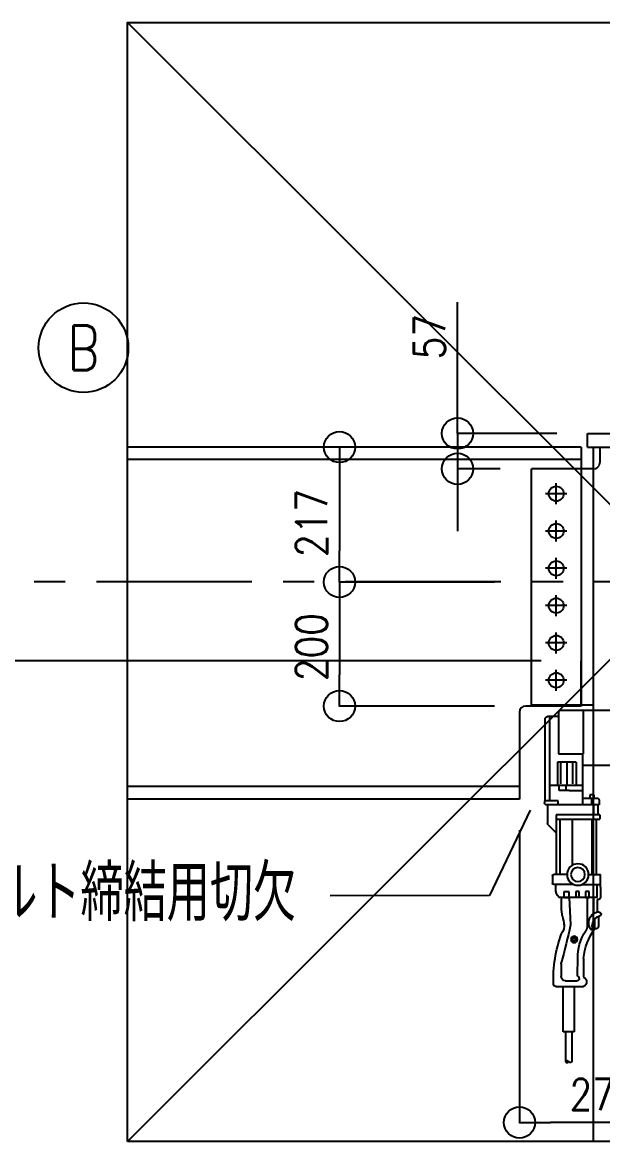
# Model space of a CAD drawing. Extents: x -668440 to 1010955, y -1678500 to 210463.
# Drawn here: x -618698 to -609374, y -903079 to -885079 of the extents above; entities that cross this region are included whole.
import ezdxf
from ezdxf.enums import TextEntityAlignment as Align

# ---------------------------------------------------------------- set-up
doc = ezdxf.new("R2010")
doc.units = 0
doc.header["$MEASUREMENT"] = 0
doc.linetypes.add('CENTER', pattern=[2, 1.25, -0.25, 0.25, -0.25])
doc.linetypes.add('HASEN_S', pattern=[2, 1.5, -0.5])
doc.layers.get('0').update_dxf_attribs({"color": 3, "linetype": 'CONTINUOUS'})
doc.layers.get('Defpoints').update_dxf_attribs({"color": 251, "linetype": 'CONTINUOUS'})
doc.layers.add('00_ADDL', color=253, linetype='CONTINUOUS', plot=False)
for name, color, linetype in [('100', 5, 'CENTER'), ('_1-3_L-CS', 1, 'CONTINUOUS'), ('_1-B_TXT1', 3, 'CONTINUOUS'), ('_5-6_GS-M', 6, 'CONTINUOUS'), ('_B-2_PL-M', 3, 'CONTINUOUS'), ('_B-3_PL-H', 4, 'HASEN_S'), ('_B-6_BN-M', 3, 'CONTINUOUS'), ('COL_H-594x302x14x23x13', 7, 'CONTINUOUS'), ('ctp400-40-60-60-0-0-M22', 7, 'CONTINUOUS'), ('注記', 3, 'CONTINUOUS')]:
    doc.layers.add(name, color=color, linetype=linetype)
doc.styles.add('DRACAD', font='txt', dxfattribs={"width": 0.85, "bigfont": 'extfont2'})
doc.styles.add('S000', font='simplex.shx', dxfattribs={"width": 0.7, "bigfont": 'extfont2.shx'})
doc.styles.add('S030', font='simplex.shx', dxfattribs={"width": 0.8, "bigfont": 'extfont2.shx'})
doc.styles.get("Standard").update_dxf_attribs({"font": 'Osaka.ttc'})
doc.dimstyles.new('ISO-25', dxfattribs={"dimtxt": 2.5, "dimasz": 2.5, "dimexe": 1.25, "dimexo": 0.625, "dimtad": 1, "dimdec": 4, "dimdsep": 46, "dimtxsty": 'Standard', "dimcen": 2.5, "dimadec": 0, "dimazin": 0, "dimtfac": 1, "dimtdec": 4, "dimtmove": 0, "dimatfit": 3, "dimfxl": 1, "dimtolj": 1, "dimtzin": 0, "dimarcsym": 0})

# ---------------------------------------------------------------- blocks, each defined once
blk = doc.blocks.new('TC01')
at = {"layer": '注記', "color": 4, "linetype": 'Continuous'}
for p, q in [((4888.1, 30085.6), (4946.1, 30085.6)), ((4944.1, 30085.6), (4981.5, 30085.6)), ((4944.1, 30015.6), (4944.1, 30085.6)), ((4981.5, 30085.6), (4981.5, 30085.6)), ((4981.5, 30085.6), (4981.6, 30085.6)), ((4981.6, 30085.6), (4981.7, 30085.6)), ((4981.7, 30085.6), (4981.8, 30085.6)), ((4981.8, 30085.6), (4981.8, 30085.6)), ((4981.8, 30085.6), (4981.9, 30085.6)), ((4981.9, 30085.6), (4982, 30085.6)), ((4982, 30085.6), (4982.1, 30085.6)), ((4982.1, 30085.6), (4982.1, 30085.6)), ((4982.1, 30085.6), (4982.2, 30085.5)), ((4982.2, 30085.5), (4982.3, 30085.5)), ((4982.3, 30085.5), (4982.3, 30085.5)), ((4982.3, 30085.5), (4982.4, 30085.5)), ((4982.4, 30085.5), (4982.5, 30085.5)), ((4982.5, 30085.5), (4982.6, 30085.4)), ((4982.6, 30085.4), (4982.6, 30085.4)), ((4982.6, 30085.4), (4982.7, 30085.4)), ((4982.7, 30085.4), (4982.8, 30085.3)), ((4982.8, 30085.3), (4982.8, 30085.3)), ((4982.8, 30085.3), (4982.9, 30085.3)), ((4982.9, 30085.3), (4982.9, 30085.2)), ((4982.9, 30085.2), (4983, 30085.2)), ((4983, 30085.2), (4983.1, 30085.2)), ((4983.1, 30085.2), (4983.1, 30085.1)), ((4983.1, 30085.1), (4983.2, 30085.1)), ((4983.2, 30085.1), (4983.3, 30085)), ((4983.3, 30085), (4983.3, 30085)), ((4983.3, 30085), (4983.4, 30084.9)), ((4983.4, 30084.9), (4983.4, 30084.9)), ((4983.4, 30084.9), (4983.5, 30084.8)), ((4983.5, 30084.8), (4983.5, 30084.8)), ((4983.5, 30084.8), (4983.6, 30084.7)), ((4983.6, 30084.7), (4983.6, 30084.7)), ((4983.6, 30084.7), (4983.7, 30084.6)), ((4983.7, 30084.6), (4983.7, 30084.6)), ((4983.7, 30084.6), (4983.8, 30084.5)), ((4983.8, 30084.5), (4983.8, 30084.5)), ((4983.8, 30084.5), (4983.9, 30084.4)), ((4983.9, 30084.4), (4983.9, 30084.4)), ((4983.9, 30084.4), (4984, 30084.3)), ((4984, 30084.3), (4984, 30084.2)), ((4984, 30084.2), (4984, 30084.2)), ((4984, 30084.2), (4984.1, 30084.1)), ((4984.1, 30084.1), (4984.1, 30084)), ((4984.1, 30084), (4984.2, 30084)), ((4984.2, 30084), (4984.2, 30083.9)), ((4984.2, 30083.9), (4984.2, 30083.8)), ((4984.2, 30083.8), (4984.2, 30083.8)), ((4984.2, 30083.8), (4984.3, 30083.7)), ((4984.3, 30083.7), (4984.3, 30083.6)), ((4984.3, 30083.6), (4984.3, 30083.6)), ((4984.3, 30083.6), (4984.3, 30083.5)), ((4984.3, 30083.5), (4984.4, 30083.4)), ((4984.4, 30083.4), (4984.4, 30083.4)), ((4984.4, 30083.4), (4984.4, 30083.3)), ((4984.4, 30083.3), (4984.4, 30083.2)), ((4984.4, 30083.2), (4984.4, 30083.1)), ((4984.4, 30083.1), (4984.4, 30083.1)), ((4984.4, 30083.1), (4984.4, 30083)), ((4984.4, 30083), (4984.5, 30082.9)), ((4984.5, 30082.9), (4984.5, 30082.8)), ((4984.5, 30082.8), (4984.5, 30082.8)), ((4984.5, 30082.8), (4984.5, 30082.7)), ((4984.5, 30082.7), (4984.5, 30082.6)), ((4984.5, 30082.6), (4984.5, 30015.6)), ((4984.5, 30075.6), (5002.1, 30075.6)), ((4998.8, 30075.6), (4998.8, 29940.1)), ((5006.1, 29940.1), (5006.1, 30071.6)), ((4984.5, 30015.6), (4944.1, 30015.6)), ((4946.1, 30015.6), (4946.1, 29997.6)), ((4946.1, 29997.6), (4885.1, 29997.6)), ((4946.1, 29997.6), (4946.1, 29933.6)), ((4956.1, 30002.6), (4986.1, 30002.6)), ((4956.1, 30002.6), (4956.1, 29965.6)), ((4962.1, 30002.6), (4962.1, 29967.6)), ((4971.1, 30002.6), (4971.1, 29965.6)), ((4981.1, 30002.6), (4981.1, 29967.6)), ((4986.1, 30002.6), (4986.1, 29965.6)), ((4998.8, 29965.6), (4946.1, 29965.6)), ((4967.1, 29956.6), (4946.1, 29956.6)), ((4967.1, 29956.6), (4983.1, 29956.6)), ((4972.4, 29965.6), (4972.4, 29956.6)), ((4983.1, 29956.6), (4983.1, 29965.6)), ((4919.1, 29941.1), (4919.1, 29933.6)), ((4946.1, 29944.6), (4922.6, 29944.6)), ((4927.1, 29949.6), (4934.3, 29949.6)), ((4927.1, 29944.6), (4927.1, 29949.6)), ((4934.3, 29944.6), (4927.1, 29944.6)), ((4931.1, 29933.6), (4931.1, 29944.6)), ((4934.3, 29949.6), (4934.3, 29944.6)), ((4985.1, 29933.6), (4985.1, 29940.1)), ((4985.1, 29940.1), (5007.1, 29940.1)), ((5007.1, 29940.1), (5007.1, 29937.1)), ((4918.1, 29917.6), (4988.1, 29917.6)), ((4918.1, 29917.6), (4918.1, 29910.6)), ((4919.1, 29933.6), (4985.1, 29933.6)), ((4921.1, 29933.6), (4921.1, 29917.6)), ((4928.1, 29933.6), (4928.1, 29917.6)), ((4985.1, 29933.6), (5003.6, 29933.6)), ((4988.1, 29917.6), (4988.1, 29910.6)), ((5002.1, 29933.6), (5002.1, 29904.1)), ((4988.1, 29910.6), (4918.1, 29910.6)), ((4924.1, 29910.6), (4924.1, 29821.6)), ((4931.1, 29910.6), (4931.1, 29821.6)), ((4961.9, 29836.6), (4961.9, 29910.6)), ((4982.1, 29910.6), (4982.1, 29821.6)), ((4988.1, 29910.6), (4988.1, 29821.6)), ((5001, 29901.6), (4988.1, 29888.6)), ((4936.1, 29821.6), (4917.1, 29821.6)), ((4917.1, 29801.6), (4917.1, 29821.6)), ((4970.6, 29821.6), (4992.1, 29821.6)), ((4994.1, 29819.6), (4994.1, 29807.6)), ((4946.6, 29805.6), (4917.1, 29805.6)), ((4917.1, 29801.6), (4917.1, 29784.1)), ((4922.1, 29784.6), (4922.1, 29805.6)), ((4935.3, 29794.3), (4940.8, 29794.3)), ((4935.3, 29784.6), (4935.3, 29794.3)), ((4940.8, 29794.3), (4940.8, 29784.6)), ((4951.1, 29794.6), (4956.6, 29794.6)), ((4951.1, 29785), (4951.1, 29794.6)), ((4956.6, 29794.6), (4956.6, 29785)), ((4959.9, 29805.6), (4992.1, 29805.6)), ((4967.1, 29793.6), (4976.1, 29793.6)), ((4967.1, 29784.6), (4967.1, 29793.6)), ((4976.1, 29793.6), (4976.1, 29784.6)), ((4988.6, 29798.6), (4988.6, 29805.6)), ((4919.6, 29781.6), (4922.1, 29781.6)), ((4922.1, 29784.6), (4984.1, 29784.6)), ((4922.1, 29781.6), (4922.1, 29761.6)), ((4928.1, 29784.6), (4928.1, 29758.7)), ((4940.8, 29784.6), (4935.3, 29784.6)), ((4938.1, 29784.6), (4938.1, 29739.4)), ((4956.6, 29785), (4951.1, 29785)), ((4967.1, 29784.6), (4965.1, 29740.6)), ((4976.1, 29784.6), (4967.1, 29784.6)), ((4918.6, 29754.6), (4923.5, 29752.6)), ((4922.1, 29761.6), (4920.1, 29761.6)), ((4920.1, 29754), (4920.1, 29738.6)), ((4926.1, 29734.6), (4926.1, 29748.9)), ((4924.1, 29734.6), (4926.1, 29734.6)), ((4929.6, 29735.6), (4931.2, 29731.6)), ((4956.1, 29716.6), (4956.1, 29718.1)), ((4956.1, 29718.1), (4957.3, 29718.1)), ((4957.3, 29718.1), (4957.3, 29718.1)), ((4957.3, 29718.1), (4957.4, 29718.1)), ((4957.4, 29718.1), (4957.4, 29718.1)), ((4957.4, 29718.1), (4957.4, 29718.1)), ((4957.4, 29718.1), (4957.5, 29718.1)), ((4957.5, 29718.1), (4957.6, 29718.2)), ((4957.5, 29718.1), (4957.5, 29718.1)), ((4957.5, 29718.1), (4957.5, 29718.1)), ((4957.6, 29718.2), (4957.6, 29718.2)), ((4957.6, 29718.2), (4957.6, 29718.2)), ((4957.6, 29718.2), (4957.6, 29718.2)), ((4957.6, 29718.2), (4957.7, 29718.2)), ((4957.7, 29718.2), (4957.7, 29718.2)), ((4957.7, 29718.2), (4957.7, 29718.2)), ((4957.7, 29718.2), (4957.8, 29718.2)), ((4957.8, 29718.2), (4957.9, 29718.3)), ((4957.8, 29718.2), (4957.8, 29718.2)), ((4957.8, 29718.2), (4957.8, 29718.2)), ((4957.8, 29718.2), (4957.8, 29718.2)), ((4957.9, 29718.3), (4957.9, 29718.3)), ((4957.9, 29718.3), (4957.9, 29718.3)), ((4957.9, 29718.3), (4957.9, 29718.3)), ((4957.9, 29718.3), (4958, 29718.3)), ((4958, 29718.3), (4958, 29718.4)), ((4958, 29718.4), (4958.1, 29718.4)), ((4958, 29718.3), (4958, 29718.3)), ((4958.1, 29718.4), (4958.1, 29718.5)), ((4958.1, 29718.5), (4958.2, 29718.5)), ((4958.1, 29718.4), (4958.1, 29718.4)), ((4958.1, 29718.4), (4958.1, 29718.4)), ((4958.1, 29718.4), (4958.1, 29718.4)), ((4958.2, 29718.5), (4958.3, 29718.6)), ((4958.2, 29718.5), (4958.2, 29718.5)), ((4958.2, 29718.5), (4958.2, 29718.5)), ((4958.2, 29718.5), (4958.2, 29718.5)), ((4958.3, 29718.6), (4958.3, 29718.7)), ((4958.3, 29718.7), (4958.3, 29718.7)), ((4958.3, 29718.7), (4958.4, 29718.7)), ((4958.3, 29718.6), (4958.3, 29718.6)), ((4958.3, 29718.6), (4958.3, 29718.6)), ((4958.3, 29718.6), (4958.3, 29718.6)), ((4958.4, 29718.8), (4958.4, 29718.9)), ((4958.4, 29718.9), (4958.5, 29718.9)), ((4958.4, 29718.7), (4958.4, 29718.8)), ((4958.4, 29718.8), (4958.4, 29718.8)), ((4958.4, 29718.8), (4958.4, 29718.8)), ((4958.4, 29718.8), (4958.4, 29718.8)), ((4958.4, 29718.7), (4958.4, 29718.7)), ((4958.5, 29719.2), (4958.6, 29719.3)), ((4958.5, 29719.1), (4958.5, 29719.2)), ((4958.5, 29719.2), (4958.5, 29719.2)), ((4958.5, 29719.2), (4958.5, 29719.2)), ((4958.5, 29719), (4958.5, 29719.1)), ((4958.5, 29719.1), (4958.5, 29719.1)), ((4958.5, 29719.1), (4958.5, 29719.1)), ((4958.5, 29718.9), (4958.5, 29719)), ((4958.5, 29719), (4958.5, 29719)), ((4958.5, 29719), (4958.5, 29719)), ((4958.5, 29719), (4958.5, 29719)), ((4958.5, 29718.9), (4958.5, 29718.9)), ((4958.6, 29720.6), (4960.1, 29720.6)), ((4958.6, 29719.4), (4958.6, 29720.6)), ((4958.6, 29719.3), (4958.6, 29719.4)), ((4958.6, 29719.3), (4958.6, 29719.3)), ((4958.6, 29719.3), (4958.6, 29719.3)), ((4958.6, 29719.3), (4958.6, 29719.3)), ((4960.1, 29720.6), (4960.1, 29719.4)), ((4960.1, 29719.4), (4960.1, 29719.3)), ((4960.1, 29719.3), (4960.1, 29719.3)), ((4960.1, 29719.3), (4960.1, 29719.3)), ((4960.1, 29719.3), (4960.1, 29719.3)), ((4960.1, 29719.3), (4960.1, 29719.2)), ((4960.1, 29719.2), (4960.1, 29719.2)), ((4960.1, 29719.2), (4960.1, 29719.2)), ((4960.1, 29719.2), (4960.1, 29719.1)), ((4960.1, 29719.1), (4960.1, 29719.1)), ((4960.1, 29719.1), (4960.1, 29719.1)), ((4960.1, 29719.1), (4960.1, 29719)), ((4960.1, 29719), (4960.1, 29719)), ((4960.1, 29719), (4960.1, 29719)), ((4960.1, 29719), (4960.1, 29719)), ((4960.1, 29719), (4960.1, 29718.9)), ((4960.1, 29718.9), (4960.2, 29718.9)), ((4960.2, 29718.9), (4960.2, 29718.9)), ((4960.2, 29718.9), (4960.2, 29718.8)), ((4960.2, 29718.8), (4960.2, 29718.8)), ((4960.2, 29718.8), (4960.2, 29718.8)), ((4960.2, 29718.8), (4960.2, 29718.8)), ((4960.2, 29718.8), (4960.2, 29718.7)), ((4960.2, 29718.7), (4960.3, 29718.7)), ((4960.3, 29718.7), (4960.3, 29718.7)), ((4960.3, 29718.7), (4960.3, 29718.7)), ((4960.3, 29718.7), (4960.3, 29718.6)), ((4960.3, 29718.6), (4960.3, 29718.6)), ((4960.3, 29718.6), (4960.3, 29718.6)), ((4960.3, 29718.6), (4960.4, 29718.6)), ((4960.4, 29718.6), (4960.4, 29718.5)), ((4960.4, 29718.5), (4960.4, 29718.5)), ((4960.4, 29718.5), (4960.4, 29718.5)), ((4960.4, 29718.5), (4960.4, 29718.5)), ((4960.4, 29718.5), (4960.5, 29718.5)), ((4960.5, 29718.5), (4960.5, 29718.4)), ((4960.5, 29718.4), (4960.5, 29718.4)), ((4960.5, 29718.4), (4960.5, 29718.4)), ((4960.5, 29718.4), (4960.6, 29718.4)), ((4960.6, 29718.4), (4960.6, 29718.4)), ((4960.6, 29718.4), (4960.6, 29718.3)), ((4960.6, 29718.3), (4960.6, 29718.3)), ((4960.6, 29718.3), (4960.7, 29718.3)), ((4960.7, 29718.3), (4960.7, 29718.3)), ((4960.7, 29718.3), (4960.7, 29718.3)), ((4960.7, 29718.3), (4960.7, 29718.3)), ((4960.7, 29718.3), (4960.8, 29718.2)), ((4960.8, 29718.2), (4960.8, 29718.2)), ((4960.8, 29718.2), (4960.8, 29718.2)), ((4960.8, 29718.2), (4960.9, 29718.2)), ((4960.9, 29718.2), (4960.9, 29718.2)), ((4960.9, 29718.2), (4960.9, 29718.2)), ((4960.9, 29718.2), (4960.9, 29718.2)), ((4960.9, 29718.2), (4961, 29718.2)), ((4961, 29718.2), (4961, 29718.2)), ((4961, 29718.2), (4961, 29718.2)), ((4961, 29718.2), (4961.1, 29718.2)), ((4961.1, 29718.2), (4961.1, 29718.1)), ((4961.1, 29718.1), (4961.1, 29718.1)), ((4961.1, 29718.1), (4961.2, 29718.1)), ((4961.2, 29718.1), (4961.2, 29718.1)), ((4961.2, 29718.1), (4961.2, 29718.1)), ((4961.2, 29718.1), (4961.2, 29718.1)), ((4961.2, 29718.1), (4961.3, 29718.1)), ((4961.3, 29718.1), (4961.3, 29718.1)), ((4961.3, 29718.1), (4962.6, 29718.1)), ((4962.6, 29718.1), (4962.6, 29716.6)), ((4957.3, 29716.6), (4956.1, 29716.6)), ((4957.4, 29716.6), (4957.3, 29716.6)), ((4957.3, 29716.6), (4957.3, 29716.6)), ((4957.5, 29716.6), (4957.4, 29716.6)), ((4957.4, 29716.6), (4957.4, 29716.6)), ((4957.4, 29716.6), (4957.4, 29716.6)), ((4957.6, 29716.6), (4957.5, 29716.6)), ((4957.5, 29716.6), (4957.5, 29716.6)), ((4957.5, 29716.6), (4957.5, 29716.6)), ((4957.7, 29716.6), (4957.6, 29716.6)), ((4957.6, 29716.6), (4957.6, 29716.6)), ((4957.6, 29716.6), (4957.6, 29716.6)), ((4957.6, 29716.6), (4957.6, 29716.6)), ((4957.8, 29716.5), (4957.7, 29716.6)), ((4957.7, 29716.6), (4957.7, 29716.6)), ((4957.7, 29716.6), (4957.7, 29716.6)), ((4957.9, 29716.5), (4957.8, 29716.5)), ((4957.8, 29716.5), (4957.8, 29716.5)), ((4957.8, 29716.5), (4957.8, 29716.5)), ((4957.8, 29716.5), (4957.8, 29716.5)), ((4957.9, 29716.4), (4957.9, 29716.5)), ((4957.9, 29716.5), (4957.9, 29716.5)), ((4957.9, 29716.5), (4957.9, 29716.5)), ((4958, 29716.4), (4957.9, 29716.4)), ((4958.1, 29716.4), (4958, 29716.4)), ((4958, 29716.4), (4958, 29716.4)), ((4958, 29716.4), (4958, 29716.4)), ((4958.1, 29716.3), (4958.1, 29716.4)), ((4958.1, 29716.4), (4958.1, 29716.4)), ((4958.2, 29716.3), (4958.1, 29716.3)), ((4958.1, 29716.3), (4958.1, 29716.3)), ((4958.1, 29716.3), (4958.1, 29716.3)), ((4958.2, 29716.2), (4958.2, 29716.3)), ((4958.2, 29716.3), (4958.2, 29716.3)), ((4958.3, 29716.2), (4958.2, 29716.2)), ((4958.2, 29716.2), (4958.2, 29716.2)), ((4958.3, 29716.1), (4958.3, 29716.2)), ((4958.3, 29716.2), (4958.3, 29716.2)), ((4958.4, 29716), (4958.3, 29716.1)), ((4958.3, 29716.1), (4958.3, 29716.1)), ((4958.3, 29716.1), (4958.3, 29716.1)), ((4958.3, 29716.1), (4958.3, 29716.1)), ((4958.4, 29715.9), (4958.4, 29716)), ((4958.4, 29716), (4958.4, 29716)), ((4958.4, 29716), (4958.4, 29716)), ((4958.4, 29716), (4958.4, 29716)), ((4958.5, 29715.9), (4958.4, 29715.9)), ((4958.4, 29715.9), (4958.4, 29715.9)), ((4958.4, 29715.9), (4958.4, 29715.9)), ((4958.5, 29715.8), (4958.5, 29715.9)), ((4958.5, 29715.7), (4958.5, 29715.8)), ((4958.5, 29715.8), (4958.5, 29715.8)), ((4958.5, 29715.8), (4958.5, 29715.8)), ((4958.5, 29715.6), (4958.5, 29715.7)), ((4958.5, 29715.7), (4958.5, 29715.7)), ((4958.5, 29715.7), (4958.5, 29715.7)), ((4958.5, 29715.7), (4958.5, 29715.7)), ((4958.5, 29715.5), (4958.5, 29715.6)), ((4958.5, 29715.6), (4958.5, 29715.6)), ((4958.5, 29715.6), (4958.5, 29715.6)), ((4958.6, 29715.5), (4958.5, 29715.5)), ((4958.6, 29715.4), (4958.6, 29715.5)), ((4958.6, 29715.5), (4958.6, 29715.5)), ((4958.6, 29714.1), (4958.6, 29715.4)), ((4958.6, 29715.4), (4958.6, 29715.4)), ((4958.6, 29715.4), (4958.6, 29715.4)), ((4960.1, 29714.1), (4958.6, 29714.1)), ((4960.2, 29715.9), (4960.1, 29715.8)), ((4960.1, 29715.8), (4960.1, 29715.8)), ((4960.1, 29715.8), (4960.1, 29715.8)), ((4960.1, 29715.8), (4960.1, 29715.7)), ((4960.1, 29715.7), (4960.1, 29715.7)), ((4960.1, 29715.7), (4960.1, 29715.7)), ((4960.1, 29715.7), (4960.1, 29715.7)), ((4960.1, 29715.7), (4960.1, 29715.6)), ((4960.1, 29715.6), (4960.1, 29715.6)), ((4960.1, 29715.6), (4960.1, 29715.6)), ((4960.1, 29715.6), (4960.1, 29715.5)), ((4960.1, 29715.5), (4960.1, 29715.5)), ((4960.1, 29715.5), (4960.1, 29715.5)), ((4960.1, 29715.5), (4960.1, 29715.4)), ((4960.1, 29715.4), (4960.1, 29715.4)), ((4960.1, 29715.4), (4960.1, 29715.4)), ((4960.1, 29715.4), (4960.1, 29714.1)), ((4960.3, 29716), (4960.2, 29716)), ((4960.2, 29716), (4960.2, 29716)), ((4960.2, 29716), (4960.2, 29716)), ((4960.2, 29716), (4960.2, 29715.9)), ((4960.2, 29715.9), (4960.2, 29715.9)), ((4960.2, 29715.9), (4960.2, 29715.9)), ((4960.2, 29715.9), (4960.2, 29715.9)), ((4960.4, 29716.2), (4960.3, 29716.2)), ((4960.3, 29716.2), (4960.3, 29716.1)), ((4960.3, 29716.1), (4960.3, 29716.1)), ((4960.3, 29716.1), (4960.3, 29716.1)), ((4960.3, 29716.1), (4960.3, 29716.1)), ((4960.3, 29716.1), (4960.3, 29716)), ((4960.5, 29716.3), (4960.4, 29716.3)), ((4960.4, 29716.3), (4960.4, 29716.3)), ((4960.4, 29716.3), (4960.4, 29716.2)), ((4960.4, 29716.2), (4960.4, 29716.2)), ((4960.4, 29716.2), (4960.4, 29716.2)), ((4960.6, 29716.4), (4960.5, 29716.4)), ((4960.5, 29716.4), (4960.5, 29716.3)), ((4960.5, 29716.3), (4960.5, 29716.3)), ((4960.5, 29716.3), (4960.5, 29716.3)), ((4960.7, 29716.4), (4960.6, 29716.4)), ((4960.6, 29716.4), (4960.6, 29716.4)), ((4960.6, 29716.4), (4960.6, 29716.4)), ((4960.6, 29716.4), (4960.6, 29716.4)), ((4960.8, 29716.5), (4960.7, 29716.5)), ((4960.7, 29716.5), (4960.7, 29716.5)), ((4960.7, 29716.5), (4960.7, 29716.5)), ((4960.7, 29716.5), (4960.7, 29716.4)), ((4960.9, 29716.5), (4960.8, 29716.5)), ((4960.8, 29716.5), (4960.8, 29716.5)), ((4960.8, 29716.5), (4960.8, 29716.5)), ((4961, 29716.6), (4960.9, 29716.6)), ((4960.9, 29716.6), (4960.9, 29716.6)), ((4960.9, 29716.6), (4960.9, 29716.6)), ((4960.9, 29716.6), (4960.9, 29716.5)), ((4961.1, 29716.6), (4961, 29716.6)), ((4961, 29716.6), (4961, 29716.6)), ((4961, 29716.6), (4961, 29716.6)), ((4961.2, 29716.6), (4961.1, 29716.6)), ((4961.1, 29716.6), (4961.1, 29716.6)), ((4961.1, 29716.6), (4961.1, 29716.6)), ((4961.3, 29716.6), (4961.2, 29716.6)), ((4961.2, 29716.6), (4961.2, 29716.6)), ((4961.2, 29716.6), (4961.2, 29716.6)), ((4961.2, 29716.6), (4961.2, 29716.6)), ((4962.6, 29716.6), (4961.3, 29716.6)), ((4961.3, 29716.6), (4961.3, 29716.6)), ((4944.1, 29686.6), (4944.1, 29656.6)), ((4953.9, 29660.8), (4953.1, 29686.6)), ((4980.3, 29677.7), (4980.3, 29657.6)), ((4951.1, 29654.6), (4951.1, 29656.6)), ((4973.3, 29650.6), (4955.1, 29650.6)), ((4988.9, 29641.6), (4944.1, 29641.6)), ((4959.1, 29641.6), (4959.1, 29568.6)), ((4977.1, 29568.6), (4977.1, 29641.6)), ((4959.1, 29568.6), (4977.1, 29568.6)), ((4963.1, 29568.6), (4963.1, 29520.6)), ((4973.1, 29568.6), (4973.1, 29520.6)), ((4963.1, 29520.6), (4963.1, 29520.6)), ((4963.1, 29520.6), (4963.1, 29520.6)), ((4963.1, 29520.6), (4963.1, 29520.6)), ((4963.1, 29520.6), (4963.1, 29520.6)), ((4963.1, 29520.6), (4963.1, 29520.5)), ((4963.1, 29520.5), (4963.1, 29520.5)), ((4963.1, 29520.5), (4963.1, 29520.5)), ((4963.1, 29520.5), (4963.1, 29520.5)), ((4963.1, 29520.5), (4963.1, 29520.5)), ((4963.1, 29520.5), (4963.1, 29520.5)), ((4963.1, 29520.5), (4963.1, 29520.4)), ((4963.1, 29520.4), (4963.1, 29520.4)), ((4963.1, 29520.4), (4963.1, 29520.4)), ((4963.1, 29520.4), (4963.1, 29520.4)), ((4963.1, 29520.4), (4963.1, 29520.4)), ((4963.1, 29520.4), (4963.1, 29520.4)), ((4963.1, 29520.4), (4963.1, 29520.4)), ((4963.1, 29520.4), (4963.1, 29520.3)), ((4963.1, 29520.3), (4963.1, 29520.3)), ((4963.1, 29520.3), (4963.2, 29520.3)), ((4963.2, 29520.3), (4963.2, 29520.3)), ((4963.2, 29520.3), (4963.2, 29520.3)), ((4963.2, 29520.3), (4963.2, 29520.3)), ((4963.2, 29520.3), (4963.2, 29520.2)), ((4963.2, 29520.2), (4963.2, 29520.2)), ((4963.2, 29520.2), (4963.2, 29520.2)), ((4963.2, 29520.2), (4963.2, 29520.2)), ((4963.2, 29520.2), (4963.2, 29520.2)), ((4963.2, 29520.2), (4963.3, 29520.2)), ((4963.3, 29520.2), (4963.3, 29520.1)), ((4963.3, 29520.1), (4963.3, 29520.1)), ((4963.3, 29520.1), (4963.3, 29520.1)), ((4963.3, 29520.1), (4963.3, 29520.1)), ((4963.3, 29520.1), (4963.3, 29520.1)), ((4963.3, 29520.1), (4963.3, 29520.1)), ((4963.3, 29520.1), (4963.4, 29520)), ((4963.4, 29520), (4963.4, 29520)), ((4963.4, 29520), (4963.4, 29520)), ((4963.4, 29520), (4963.4, 29520)), ((4967.3, 29520), (4967.4, 29520.1)), ((4967.3, 29520), (4967.3, 29520)), ((4967.4, 29520.1), (4967.5, 29520.1)), ((4967.5, 29520.1), (4967.5, 29520.2)), ((4967.5, 29520.2), (4967.6, 29520.2)), ((4967.6, 29520.2), (4967.7, 29520.3)), ((4967.7, 29520.3), (4967.8, 29520.4)), ((4967.7, 29520.3), (4967.7, 29520.3)), ((4967.8, 29520.4), (4967.9, 29520.4)), ((4967.9, 29520.5), (4968, 29520.6)), ((4967.9, 29520.4), (4967.9, 29520.5)), ((4968, 29520.6), (4968.1, 29520.6)), ((4968.1, 29520.7), (4968.2, 29520.8)), ((4968.1, 29520.6), (4968.1, 29520.7)), ((4968.2, 29520.5), (4968.1, 29520.6)), ((4968.1, 29520.6), (4968.1, 29520.6)), ((4968.2, 29520.8), (4968.3, 29520.8)), ((4968.3, 29520.4), (4968.2, 29520.5)), ((4968.3, 29520.8), (4968.3, 29520.9)), ((4968.3, 29520.9), (4968.4, 29520.9)), ((4968.4, 29520.3), (4968.3, 29520.4)), ((4968.3, 29520.4), (4968.3, 29520.4)), ((4968.4, 29520.9), (4968.4, 29521)), ((4968.4, 29521), (4968.5, 29521)), ((4968.5, 29520.2), (4968.4, 29520.3)), ((4968.4, 29520.3), (4968.4, 29520.3)), ((4968.5, 29521), (4968.6, 29521.1)), ((4968.6, 29520.2), (4968.5, 29520.2)), ((4968.6, 29521.1), (4968.7, 29521.2)), ((4968.6, 29521.1), (4968.6, 29521.1)), ((4968.6, 29520.1), (4968.6, 29520.2)), ((4968.7, 29520.1), (4968.6, 29520.1)), ((4968.7, 29521.2), (4968.8, 29521.2)), ((4968.8, 29520), (4968.7, 29520.1)), ((4968.8, 29521.2), (4968.8, 29521.3)), ((4968.8, 29521.3), (4968.9, 29521.3)), ((4968.8, 29520), (4968.8, 29520)), ((4968.9, 29521.3), (4969, 29521.4)), ((4969, 29521.4), (4969.1, 29521.5)), ((4969, 29521.4), (4969, 29521.4)), ((4969.1, 29521.5), (4969.2, 29521.5)), ((4969.2, 29521.5), (4969.3, 29521.6)), ((4969.2, 29521.5), (4969.2, 29521.5)), ((4969.3, 29521.6), (4969.4, 29521.7)), ((4969.3, 29521.6), (4969.3, 29521.6)), ((4969.4, 29521.7), (4969.5, 29521.7)), ((4969.5, 29521.7), (4969.5, 29521.7)), ((4969.5, 29521.7), (4969.6, 29521.7)), ((4969.6, 29521.7), (4969.7, 29521.8)), ((4969.7, 29521.8), (4969.7, 29521.8)), ((4969.7, 29521.8), (4969.8, 29521.8)), ((4969.8, 29521.8), (4969.9, 29521.8)), ((4969.9, 29521.8), (4969.9, 29521.9)), ((4969.9, 29521.9), (4970, 29521.9)), ((4970, 29521.9), (4970, 29521.9)), ((4970, 29521.9), (4970.1, 29521.9)), ((4970.1, 29521.9), (4970.2, 29521.9)), ((4970.2, 29521.9), (4970.2, 29522)), ((4970.2, 29522), (4970.3, 29522)), ((4970.3, 29522), (4970.4, 29522)), ((4970.4, 29522), (4970.4, 29522)), ((4970.4, 29522), (4970.5, 29522)), ((4970.5, 29522), (4970.5, 29522)), ((4970.5, 29522), (4970.6, 29522)), ((4970.6, 29522), (4970.7, 29522)), ((4970.7, 29522), (4970.7, 29522)), ((4970.7, 29522), (4970.8, 29522)), ((4970.8, 29522), (4970.9, 29522)), ((4970.9, 29522), (4970.9, 29522)), ((4970.9, 29522), (4971, 29522)), ((4971, 29522), (4971, 29522)), ((4971, 29522), (4971.1, 29522)), ((4971.1, 29522), (4971.2, 29522)), ((4971.2, 29522), (4971.2, 29522)), ((4971.2, 29522), (4971.3, 29522)), ((4971.3, 29522), (4971.3, 29521.9)), ((4971.3, 29521.9), (4971.4, 29521.9)), ((4971.4, 29521.9), (4971.5, 29521.9)), ((4971.5, 29521.9), (4971.5, 29521.9)), ((4971.5, 29521.9), (4971.6, 29521.9)), ((4971.6, 29521.9), (4971.7, 29521.9)), ((4971.7, 29521.9), (4971.7, 29521.8)), ((4971.7, 29521.8), (4971.8, 29521.8)), ((4971.8, 29521.8), (4971.8, 29521.8)), ((4971.8, 29521.8), (4971.9, 29521.8)), ((4971.9, 29521.8), (4972, 29521.7)), ((4972, 29521.7), (4972, 29521.7)), ((4972, 29521.7), (4972.1, 29521.7)), ((4972.1, 29521.7), (4972.1, 29521.6)), ((4972.1, 29521.6), (4972.2, 29521.6)), ((4972.2, 29521.6), (4972.3, 29521.6)), ((4972.3, 29521.6), (4972.3, 29521.5)), ((4972.3, 29521.5), (4972.4, 29521.5)), ((4972.4, 29521.5), (4972.4, 29521.5)), ((4972.4, 29521.5), (4972.5, 29521.4)), ((4972.5, 29521.4), (4972.5, 29521.4)), ((4972.5, 29521.4), (4972.6, 29521.4)), ((4972.6, 29521.4), (4972.6, 29521.3)), ((4972.6, 29521.3), (4972.6, 29521.3)), ((4972.6, 29521.3), (4972.7, 29521.3)), ((4972.7, 29521.3), (4972.7, 29521.2)), ((4972.7, 29521.2), (4972.7, 29521.2)), ((4972.7, 29521.2), (4972.8, 29521.2)), ((4972.8, 29520.1), (4972.7, 29520)), ((4972.7, 29520), (4972.7, 29520)), ((4972.7, 29520), (4972.7, 29520)), ((4972.8, 29521.2), (4972.8, 29521.1)), ((4972.8, 29521.1), (4972.8, 29521.1)), ((4972.8, 29521.1), (4972.9, 29521.1)), ((4972.9, 29520.2), (4972.8, 29520.1)), ((4972.8, 29520.1), (4972.8, 29520.1)), ((4972.8, 29520.1), (4972.8, 29520.1)), ((4972.9, 29521.1), (4972.9, 29521)), ((4972.9, 29521), (4972.9, 29521)), ((4972.9, 29521), (4972.9, 29521)), ((4972.9, 29521), (4973, 29521)), ((4973, 29520.3), (4972.9, 29520.3)), ((4972.9, 29520.3), (4972.9, 29520.2)), ((4972.9, 29520.2), (4972.9, 29520.2)), ((4972.9, 29520.2), (4972.9, 29520.2)), ((4973, 29521), (4973, 29520.9)), ((4973, 29520.9), (4973, 29520.9)), ((4973, 29520.9), (4973, 29520.9)), ((4973, 29520.9), (4973, 29520.8)), ((4973, 29520.8), (4973, 29520.8)), ((4973, 29520.8), (4973, 29520.8)), ((4973, 29520.8), (4973, 29520.7)), ((4973, 29520.7), (4973.1, 29520.7)), ((4973.1, 29520.6), (4973, 29520.5)), ((4973, 29520.5), (4973, 29520.5)), ((4973, 29520.5), (4973, 29520.5)), ((4973, 29520.5), (4973, 29520.4)), ((4973, 29520.4), (4973, 29520.4)), ((4973, 29520.4), (4973, 29520.4)), ((4973, 29520.4), (4973, 29520.3)), ((4973, 29520.3), (4973, 29520.3)), ((4973.1, 29520.7), (4973.1, 29520.7)), ((4973.1, 29520.7), (4973.1, 29520.6)), ((4973.1, 29520.6), (4973.1, 29520.6)), ((4973.1, 29520.6), (4973.1, 29520.6)), ((4963.4, 29520), (4963.4, 29520)), ((4963.4, 29520), (4963.5, 29520)), ((4963.5, 29520), (4963.5, 29519.9)), ((4963.5, 29519.9), (4963.5, 29519.9)), ((4963.5, 29519.9), (4963.5, 29519.9)), ((4963.5, 29519.9), (4963.5, 29519.9)), ((4963.5, 29519.9), (4963.6, 29519.9)), ((4963.6, 29519.9), (4963.6, 29519.9)), ((4963.6, 29519.9), (4963.6, 29519.8)), ((4963.6, 29519.8), (4963.6, 29519.8)), ((4963.6, 29519.8), (4963.6, 29519.8)), ((4963.6, 29519.8), (4963.7, 29519.8)), ((4963.7, 29519.8), (4963.7, 29519.8)), ((4963.7, 29519.8), (4963.7, 29519.8)), ((4963.7, 29519.8), (4963.7, 29519.7)), ((4963.7, 29519.7), (4963.8, 29519.7)), ((4963.8, 29519.7), (4963.8, 29519.7)), ((4963.8, 29519.7), (4963.8, 29519.7)), ((4963.8, 29519.7), (4963.9, 29519.7)), ((4963.9, 29519.7), (4963.9, 29519.7)), ((4963.9, 29519.7), (4963.9, 29519.7)), ((4963.9, 29519.7), (4963.9, 29519.6)), ((4963.9, 29519.6), (4964, 29519.6)), ((4964, 29519.6), (4964, 29519.6)), ((4964, 29519.6), (4964, 29519.6)), ((4964, 29519.6), (4964.1, 29519.6)), ((4964.1, 29519.6), (4964.1, 29519.5)), ((4964.1, 29519.5), (4964.2, 29519.5)), ((4964.2, 29519.5), (4964.3, 29519.5)), ((4964.3, 29519.5), (4964.3, 29519.4)), ((4964.3, 29519.4), (4964.4, 29519.4)), ((4964.4, 29519.4), (4964.5, 29519.4)), ((4964.5, 29519.4), (4964.5, 29519.4)), ((4964.5, 29519.4), (4964.6, 29519.4)), ((4964.6, 29519.4), (4964.6, 29519.3)), ((4964.6, 29519.3), (4964.7, 29519.3)), ((4964.7, 29519.3), (4964.8, 29519.3)), ((4964.8, 29519.3), (4964.8, 29519.3)), ((4964.8, 29519.3), (4964.9, 29519.3)), ((4964.9, 29519.3), (4964.9, 29519.3)), ((4964.9, 29519.3), (4965, 29519.3)), ((4965, 29519.3), (4965.1, 29519.3)), ((4965.1, 29519.3), (4965.1, 29519.2)), ((4965.1, 29519.2), (4965.2, 29519.2)), ((4965.2, 29519.2), (4965.3, 29519.2)), ((4965.3, 29519.2), (4965.3, 29519.2)), ((4965.3, 29519.2), (4965.4, 29519.2)), ((4965.4, 29519.2), (4965.4, 29519.2)), ((4965.4, 29519.2), (4965.5, 29519.2)), ((4965.5, 29519.2), (4965.6, 29519.3)), ((4965.6, 29519.3), (4965.6, 29519.3)), ((4965.6, 29519.3), (4965.7, 29519.3)), ((4965.7, 29519.3), (4965.8, 29519.3)), ((4965.8, 29519.3), (4965.8, 29519.3)), ((4965.8, 29519.3), (4965.9, 29519.3)), ((4965.9, 29519.3), (4965.9, 29519.3)), ((4965.9, 29519.3), (4966, 29519.3)), ((4966, 29519.3), (4966.1, 29519.3)), ((4966.1, 29519.3), (4966.1, 29519.4)), ((4966.1, 29519.4), (4966.2, 29519.4)), ((4966.2, 29519.4), (4966.3, 29519.4)), ((4966.3, 29519.4), (4966.4, 29519.5)), ((4966.3, 29519.4), (4966.3, 29519.4)), ((4966.4, 29519.5), (4966.5, 29519.5)), ((4966.5, 29519.5), (4966.5, 29519.5)), ((4966.5, 29519.5), (4966.6, 29519.5)), ((4966.6, 29519.5), (4966.6, 29519.6)), ((4966.6, 29519.6), (4966.7, 29519.6)), ((4966.7, 29519.6), (4966.8, 29519.6)), ((4966.8, 29519.6), (4966.8, 29519.7)), ((4966.8, 29519.7), (4966.9, 29519.7)), ((4966.9, 29519.7), (4967, 29519.7)), ((4967, 29519.7), (4967, 29519.8)), ((4967, 29519.8), (4967.1, 29519.8)), ((4967.1, 29519.8), (4967.2, 29519.9)), ((4967.2, 29519.9), (4967.3, 29520)), ((4967.2, 29519.9), (4967.2, 29519.9)), ((4968.9, 29519.9), (4968.8, 29520)), ((4969, 29519.9), (4968.9, 29519.9)), ((4969, 29519.8), (4969, 29519.9)), ((4969.1, 29519.8), (4969, 29519.8)), ((4969.2, 29519.7), (4969.1, 29519.8)), ((4969.3, 29519.7), (4969.2, 29519.7)), ((4969.2, 29519.7), (4969.2, 29519.7)), ((4969.3, 29519.6), (4969.3, 29519.7)), ((4969.4, 29519.6), (4969.3, 29519.6)), ((4969.5, 29519.6), (4969.4, 29519.6)), ((4969.5, 29519.5), (4969.5, 29519.6)), ((4969.6, 29519.5), (4969.5, 29519.5)), ((4969.7, 29519.5), (4969.6, 29519.5)), ((4969.8, 29519.4), (4969.7, 29519.5)), ((4969.7, 29519.5), (4969.7, 29519.5)), ((4969.9, 29519.4), (4969.8, 29519.4)), ((4970, 29519.4), (4969.9, 29519.4)), ((4969.9, 29519.4), (4969.9, 29519.4)), ((4970, 29519.3), (4970, 29519.4)), ((4970.1, 29519.3), (4970, 29519.3)), ((4970.2, 29519.3), (4970.1, 29519.3)), ((4970.3, 29519.3), (4970.2, 29519.3)), ((4970.2, 29519.3), (4970.2, 29519.3)), ((4970.4, 29519.3), (4970.3, 29519.3)), ((4970.5, 29519.3), (4970.4, 29519.3)), ((4970.4, 29519.3), (4970.4, 29519.3)), ((4970.6, 29519.2), (4970.5, 29519.3)), ((4970.5, 29519.3), (4970.5, 29519.3)), ((4970.7, 29519.2), (4970.6, 29519.2)), ((4970.8, 29519.2), (4970.7, 29519.2)), ((4970.7, 29519.2), (4970.7, 29519.2)), ((4970.9, 29519.2), (4970.8, 29519.2)), ((4971, 29519.2), (4970.9, 29519.2)), ((4970.9, 29519.2), (4970.9, 29519.2)), ((4971.1, 29519.3), (4971, 29519.3)), ((4971, 29519.3), (4971, 29519.2)), ((4971.2, 29519.3), (4971.1, 29519.3)), ((4971.3, 29519.3), (4971.2, 29519.3)), ((4971.2, 29519.3), (4971.2, 29519.3)), ((4971.4, 29519.3), (4971.3, 29519.3)), ((4971.3, 29519.3), (4971.3, 29519.3)), ((4971.5, 29519.3), (4971.4, 29519.3)), ((4971.6, 29519.4), (4971.5, 29519.4)), ((4971.5, 29519.4), (4971.5, 29519.3)), ((4971.7, 29519.4), (4971.6, 29519.4)), ((4971.8, 29519.4), (4971.7, 29519.4)), ((4971.7, 29519.4), (4971.7, 29519.4)), ((4971.9, 29519.5), (4971.8, 29519.5)), ((4971.8, 29519.5), (4971.8, 29519.4)), ((4972, 29519.5), (4971.9, 29519.5)), ((4972.1, 29519.6), (4972, 29519.6)), ((4972, 29519.6), (4972, 29519.5)), ((4972.2, 29519.7), (4972.1, 29519.6)), ((4972.1, 29519.6), (4972.1, 29519.6)), ((4972.3, 29519.7), (4972.2, 29519.7)), ((4972.4, 29519.7), (4972.3, 29519.7)), ((4972.3, 29519.7), (4972.3, 29519.7)), ((4972.5, 29519.8), (4972.4, 29519.8)), ((4972.4, 29519.8), (4972.4, 29519.7)), ((4972.6, 29519.9), (4972.5, 29519.8)), ((4972.5, 29519.8), (4972.5, 29519.8)), ((4972.7, 29520), (4972.6, 29519.9)), ((4972.6, 29519.9), (4972.6, 29519.9)), ((4972.6, 29519.9), (4972.6, 29519.9))]:
    blk.add_line(p, q, dxfattribs=at)
for centre, radius in [((4953.3, 29821.6), 17.3), ((4953.3, 29821.6), 11.3), ((4959.3, 29717.4), 5.2)]:
    blk.add_circle(centre, radius, dxfattribs=at)
for centre, radius, start, end in [((5002.1, 30071.6), 4, 0, 90), ((4922.6, 29941.1), 3.5, 90, 180), ((5003.6, 29937.1), 3.5, 270, 0), ((4998.6, 29904.1), 3.5, 314.9999, 0), ((4992.1, 29819.6), 2, 0, 90), ((4971.3, 29797.1), 17.3, 315.0615, 4.8908), ((4992.1, 29807.6), 2, 270, 0), ((4919.6, 29784.1), 2.5, 180, 270), ((4870.6, 29772.6), 109.1, 350.2894, 6.3141), ((4920.1, 29757.6), 4, 90, 180), ((4920.1, 29758.3), 4, 179.9998, 248.1985), ((4915, 29739.6), 23.1, 45.5621, 72.164), ((4917.4, 29743.9), 18.4, 318.2149, 41.785), ((5054.5, 29732.1), 79.4, 163.8521, 173.8787), ((4924.1, 29738.6), 4, 180, 270), ((4922.1, 29748.9), 4, 0.0001, 68.1986), ((4913.5, 29739.6), 16.6, 346.0423, 46.0423), ((4953.1, 29739.4), 15, 180, 213.7781), ((6471.9, 30079.5), 1544.5, 192.675, 195.0095), ((4998.9, 29739.6), 23.4, 172.6244, 213.7991), ((4843.5, 29676.3), 101.1, 5.8696, 35.2424), ((4878.9, 29689.8), 74.3, 357.5621, 33.778), ((4971.4, 29735), 5, 179.2506, 192.9272), ((4790.2, 29655.1), 202.3, 357.1878, 20.7144), ((4973.3, 29677.7), 7, 0, 15.0095), ((4947.6, 29649.1), 8.28, 115.0169, 244.9831), ((4949.9, 29660.6), 4, 285.8487, 1.9091), ((4955.1, 29654.6), 4, 180, 270), ((4973.3, 29657.6), 7, 270, 0), ((4988.9, 29645.1), 3.5, 270, 0)]:
    blk.add_arc(centre, radius, start, end, dxfattribs=at)
blk = doc.blocks.new('_ORIGIN')
at = {"color": 0, "linetype": 'ByBlock', "lineweight": -2}
blk.add_line((0, 0), (-1, 0), dxfattribs=at)
blk.add_circle((0, 0), 0.5, dxfattribs=at)
blk = doc.blocks.new('*D10621')
at = {"layer": '_5-6_GS-M', "color": 0, "lineweight": -2}
for p, q in [((-228343.1, -394032.6), (-228431.4, -394032.6)), ((-228430.1, -394082.6), (-228430.1, -394182.1)), ((-228180.8, -394232.1), (-228431.4, -394232.1))]:
    blk.add_line(p, q, dxfattribs=at)
at = {"layer": 'Defpoints', "color": 0}
for p in [(-228293.1, -394032.6), (-228430.1, -394232.1), (-228130.8, -394232.1)]:
    blk.add_point(p, dxfattribs=at)
at = {"layer": '_5-6_GS-M', "color": 0, "linetype": 'ByBlock', "lineweight": -2, "xscale": 50, "yscale": 50, "zscale": 50}
for p, rotation in [((-228430.1, -394032.6), 90), ((-228430.1, -394232.1), 270)]:
    blk.add_blockref('_ORIGIN', p, dxfattribs=dict(at, rotation=rotation))
at = {"layer": '_5-6_GS-M', "color": 0, "insert": (-228475.1, -394137.3), "char_height": 50, "attachment_point": 5, "rotation": 90, "style": 'DRACAD'}
blk.add_mtext('\\A1;200', dxfattribs=at)
blk = doc.blocks.new('*D10622')
at = {"layer": '_5-6_GS-M', "color": 0, "lineweight": -2}
for p, q in [((-228140.8, -394431.6), (-228140.8, -394903)), ((-227870.8, -394499.6), (-227870.8, -394903)), ((-227920.8, -394901.8), (-228090.8, -394901.8))]:
    blk.add_line(p, q, dxfattribs=at)
at = {"layer": 'Defpoints', "color": 0}
for p in [(-228140.8, -394381.6), (-227870.8, -394449.6), (-228140.8, -394901.8)]:
    blk.add_point(p, dxfattribs=at)
at = {"layer": '_5-6_GS-M', "color": 0, "linetype": 'ByBlock', "lineweight": -2, "xscale": 50, "yscale": 50, "zscale": 50, "rotation": 180}
blk.add_blockref('_ORIGIN', (-228140.8, -394901.8), dxfattribs=at)
at = {"layer": '_5-6_GS-M', "color": 0, "linetype": 'ByBlock', "lineweight": -2, "xscale": 50, "yscale": 50, "zscale": 50}
blk.add_blockref('_ORIGIN', (-227870.8, -394901.8), dxfattribs=at)
at = {"layer": '_5-6_GS-M', "color": 0, "insert": (-228005.8, -394856.8), "char_height": 50, "attachment_point": 5, "style": 'DRACAD'}
blk.add_mtext('\\A1;270', dxfattribs=at)
blk = doc.blocks.new('*D10623')
at = {"layer": '_5-6_GS-M', "color": 0, "lineweight": -2}
for p, q in [((-228091.8, -393815.6), (-228431.4, -393815.6)), ((-228430.1, -393865.6), (-228430.1, -393982.6)), ((-228180.8, -394032.6), (-228431.4, -394032.6))]:
    blk.add_line(p, q, dxfattribs=at)
at = {"layer": 'Defpoints', "color": 0}
for p in [(-228041.8, -393815.6), (-228430.1, -394032.6), (-228130.8, -394032.6)]:
    blk.add_point(p, dxfattribs=at)
at = {"layer": '_5-6_GS-M', "color": 0, "linetype": 'ByBlock', "lineweight": -2, "xscale": 50, "yscale": 50, "zscale": 50}
for p, rotation in [((-228430.1, -393815.6), 90), ((-228430.1, -394032.6), 270)]:
    blk.add_blockref('_ORIGIN', p, dxfattribs=dict(at, rotation=rotation))
at = {"layer": '_5-6_GS-M', "color": 0, "insert": (-228475.1, -393937.8), "char_height": 50, "attachment_point": 5, "rotation": 90, "style": 'DRACAD'}
blk.add_mtext('\\A1;217', dxfattribs=at)
blk = doc.blocks.new('*D10624')
at = {"layer": '_5-6_GS-M', "color": 0, "lineweight": -2}
for p, q in [((-228240.4, -393743.6), (-228240.4, -393582.6)), ((-228080.8, -393793.6), (-228241.7, -393793.6)), ((-228240.4, -393793.6), (-228240.4, -393850.6)), ((-228171.8, -393850.6), (-228241.7, -393850.6)), ((-228240.4, -393900.6), (-228240.4, -393950.6))]:
    blk.add_line(p, q, dxfattribs=at)
at = {"layer": 'Defpoints', "color": 0}
for p in [(-228030.8, -393793.6), (-228240.4, -393850.6), (-228121.8, -393850.6)]:
    blk.add_point(p, dxfattribs=at)
at = {"layer": '_5-6_GS-M', "color": 0, "linetype": 'ByBlock', "lineweight": -2, "xscale": 50, "yscale": 50, "zscale": 50}
for p, rotation in [((-228240.4, -393793.6), 270), ((-228240.4, -393850.6), 90)]:
    blk.add_blockref('_ORIGIN', p, dxfattribs=dict(at, rotation=rotation))
at = {"layer": '_5-6_GS-M', "color": 0, "insert": (-228285.4, -393638), "char_height": 50, "attachment_point": 5, "rotation": 90, "style": 'DRACAD'}
blk.add_mtext('\\A1;57', dxfattribs=at)
blk = doc.blocks.new('剛接合部C1Y')
at = {"layer": '00_ADDL'}
for p, q in [((-228770.77238, -393132.59222), (-226970.77238, -394932.59222)), ((-226970.77238, -393132.59222), (-228770.77238, -394932.59222))]:
    blk.add_line(p, q, dxfattribs=at)
at = {"layer": '00_ADDL', "transparency": 33554661}
blk.add_line((-228105.77238, -394159.59222), (-230066.06511, -394159.59222), dxfattribs=at)
at = {"layer": '00_ADDL'}
blk.add_lwpolyline([(-228770.77238, -394932.59222), (-228770.77238, -393132.59222), (-226970.77238, -393132.59222), (-226970.77238, -394932.59222)], close=True, dxfattribs=at)
at = {"layer": '100', "linetype": 'CENTER', "ltscale": 200}
blk.add_line((-226970.77238, -394032.59222), (-232770.77238, -394032.59222), dxfattribs=at)
at = {"layer": '_1-3_L-CS'}
for p, q in [((-228123.44341, -394399.61069), (-228188.88979, -394536.82881)), ((-228188.88979, -394536.82881), (-228445.35603, -394537.31508))]:
    blk.add_line(p, q, dxfattribs=at)
at = {"layer": '_1-3_L-CS', "ltscale": 10}
blk.add_circle((-228841.58199, -393655.82892), 72, dxfattribs=at)
at = {"layer": '_5-6_GS-M'}
for p, q in [((-228041.77238, -393815.59222), (-228770.77238, -393815.59222)), ((-228041.77238, -393815.59222), (-228041.77238, -394232.09223)), ((-228041.77238, -393835.59222), (-228770.77238, -393835.59222)), ((-228041.77238, -394232.09223), (-228041.77238, -394159.59222)), ((-228041.77238, -394232.09223), (-228130.81377, -394232.09223)), ((-228140.81377, -394242.09223), (-228140.81377, -394381.59222)), ((-228140.81377, -394361.59222), (-228770.77238, -394361.59222)), ((-228140.81377, -394381.59222), (-228770.77238, -394381.59222))]:
    blk.add_line(p, q, dxfattribs=at)
blk.add_arc((-228130.81377, -394242.09223), 10, 90, 180, dxfattribs=at)
at = {"layer": '_B-2_PL-M'}
for p in [(-228121.7724, -394230.59222), (-228021.7724, -393850.59222)]:
    blk.add_line(p, (-228121.7724, -393850.59222), dxfattribs=at)
at = {"layer": '_B-3_PL-H'}
blk.add_line((-228011.7724, -393815.59222), (-228011.7724, -393840.59222), dxfattribs=at)
blk.add_arc((-228021.7724, -393840.59222), 10, 270, 0, dxfattribs=at)
at = {"layer": '_B-6_BN-M'}
for p, q in [((-228081.7724, -393907.59222), (-228081.7724, -393873.59222)), ((-228064.7724, -393890.59222), (-228098.7724, -393890.59222)), ((-228081.7724, -393967.59222), (-228081.7724, -393933.59222)), ((-228064.7724, -393950.59222), (-228098.7724, -393950.59222)), ((-228081.7724, -394027.59222), (-228081.7724, -393993.59222)), ((-228064.7724, -394010.59222), (-228098.7724, -394010.59222)), ((-228081.7724, -394087.59222), (-228081.7724, -394053.59222)), ((-228064.7724, -394070.59222), (-228098.7724, -394070.59222)), ((-228081.7724, -394147.59222), (-228081.7724, -394113.59222)), ((-228064.7724, -394130.59222), (-228098.7724, -394130.59222)), ((-228081.7724, -394207.59222), (-228081.7724, -394173.59222)), ((-228064.7724, -394190.59222), (-228098.7724, -394190.59222)), ((-228021.77238, -394230.59222), (-228121.7724, -394230.59222))]:
    blk.add_line(p, q, dxfattribs=at)
for centre in [(-228081.7724, -393890.59222), (-228081.7724, -393950.59222), (-228081.7724, -394010.59222), (-228081.7724, -394070.59222), (-228081.7724, -394130.59222), (-228081.7724, -394190.59222)]:
    blk.add_circle(centre, 12, dxfattribs=at)
at = {"layer": 'COL_H-594x302x14x23x13'}
for p, q in [((-228021.77238, -394932.59222), (-228021.77238, -393815.59222)), ((-228021.77238, -393815.59222), (-227719.77238, -393815.59222)), ((-228021.5224, -393815.59438), (-228021.5224, -393815.59438))]:
    blk.add_line(p, q, dxfattribs=at)
at = {"layer": 'ctp400-40-60-60-0-0-M22'}
for p, q in [((-228031.77238, -393793.59222), (-227709.77238, -393793.59222)), ((-228031.77238, -393815.59222), (-228031.77238, -393793.59222)), ((-228031.77238, -393815.59222), (-227709.77238, -393815.59222))]:
    blk.add_line(p, q, dxfattribs=at)
at = {"xscale": -1}
blk.add_blockref('TC01', (-223093.71585, -424324.71878), dxfattribs=at)
at = {"layer": '_1-3_L-CS', "ltscale": 10, "style": 'S000', "text_generation_flag": 2, "width": 0.8}
blk.add_text('B', height=72, rotation=180.00000003, dxfattribs=at).set_placement((-228841.58199, -393655.82892), align=Align.MIDDLE)
at = {"layer": '_1-B_TXT1', "color": 3, "style": 'S030', "width": 0.7}
blk.add_text('ボルト締結用切欠', height=90, dxfattribs=at).set_placement((-229054.20777, -394532.9985), align=Align.MIDDLE_LEFT)
at = {"layer": '_5-6_GS-M'}
for base, p1, p2, picture, middle in [((-228240.44913, -393850.59222), (-228030.77238, -393793.59222), (-228121.7724, -393850.59222), '*D10624', (-228240.44913, -393638.02798)), ((-228430.10571, -394032.59222), (-228041.77238, -393815.59222), (-228130.81377, -394032.59222), '*D10623', (-228430.10571, -393937.79963)), ((-228430.10571, -394232.09223), (-228293.10571, -394032.59222), (-228130.81377, -394232.09223), '*D10621', (-228430.10571, -394137.29963))]:
    dim = blk.add_linear_dim(base=base, p1=p1, p2=p2, angle=90, dimstyle='ISO-25', override={"dimtxt": 50, "dimasz": 50, "dimexo": 50, "dimgap": 20, "dimdec": 0, "dimtxsty": 'DRACAD', "dimblk1": 'ORIGIN', "dimblk2": 'ORIGIN', "dimsah": 1}, dxfattribs=at)
    dim.commit()
    dim.dimension.update_dxf_attribs({"geometry": picture, "text_midpoint": middle, "dimtype": 160})
dim = blk.add_linear_dim(base=(-228140.81377, -394901.7855), p1=(-227870.77238, -394449.59222), p2=(-228140.81377, -394381.59222), dimstyle='ISO-25', override={"dimtxt": 50, "dimasz": 50, "dimexo": 50, "dimgap": 20, "dimdec": 0, "dimtxsty": 'DRACAD', "dimblk1": 'ORIGIN', "dimblk2": 'ORIGIN', "dimsah": 1}, dxfattribs=at)
dim.commit()
dim.dimension.update_dxf_attribs({"geometry": '*D10622', "text_midpoint": (-228005.79307, -394901.7855), "dimtype": 160})

msp = doc.modelspace()

# ---------------------------------------------------------------- block references
at = {"xscale": 10, "yscale": 10, "zscale": 10}
msp.add_blockref('剛接合部C1Y', (1670698.6842, 3046247.35843, 5600), dxfattribs=at)

doc.saveas('drawing.dxf')
